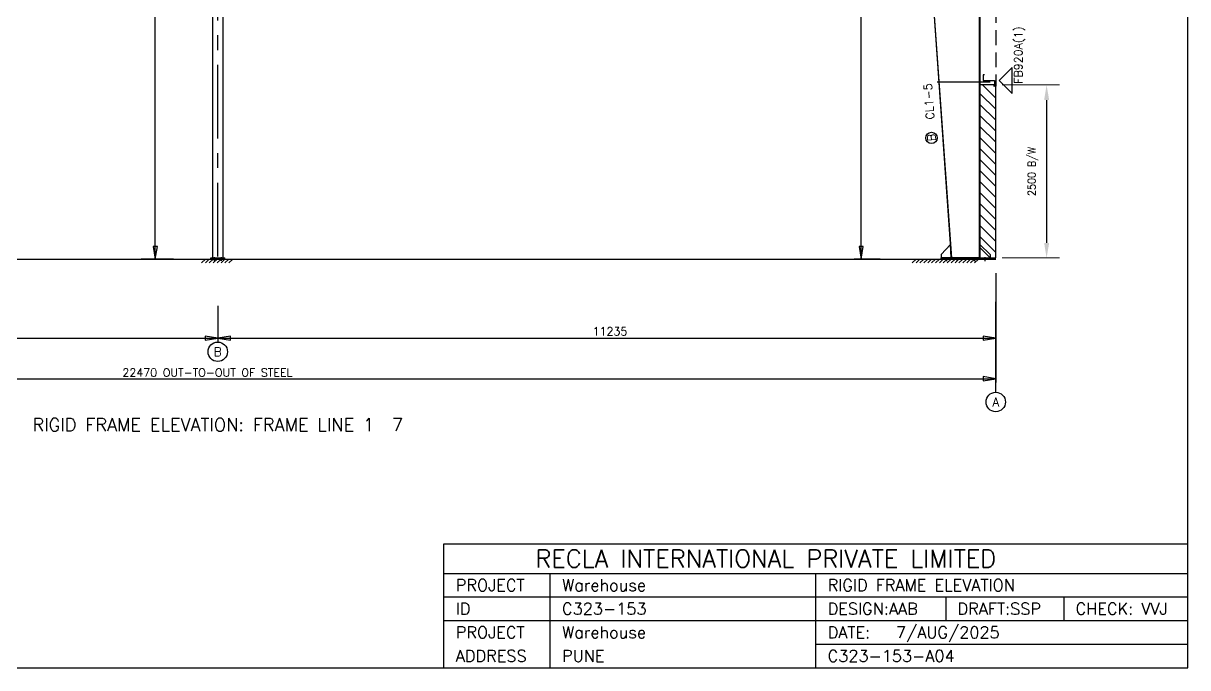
# Model space of a CAD drawing. Header units: millimetres. Extents: x 0 to 28190, y 0 to 19934.
# Drawn here: x 11374 to 28190, y 0 to 9314 of the extents above; entities that cross this region are included whole.
import ezdxf
from ezdxf.enums import TextEntityAlignment as Align

# ---------------------------------------------------------------- set-up
doc = ezdxf.new("R2010")
doc.units = ezdxf.units.MM
doc.header["$MEASUREMENT"] = 0
for name, pattern in [('CENTER', [1704.8, 1065.5, -213.1, 213.1, -213.1]), ('CONTIN', [0]), ('DASHED', [319.6, 213.1, -106.5])]:
    doc.linetypes.add(name, pattern=pattern)
doc.layers.get('0').update_dxf_attribs({"linetype": 'CONTIN'})
doc.layers.get('Defpoints').update_dxf_attribs({"linetype": 'CONTINUOUS'})
for name, color, linetype in [('1', 7, 'CONTIN'), ('10', 10, 'CONTIN'), ('11', 7, 'CONTIN'), ('12', 6, 'CONTIN'), ('13', 1, 'CONTIN'), ('14', 7, 'CONTIN'), ('15', 7, 'CONTIN'), ('2', 6, 'CONTIN'), ('22', 7, 'CONTIN'), ('3', 7, 'CONTIN'), ('4', 7, 'CENTER'), ('5', 5, 'DASHED')]:
    doc.layers.add(name, color=color, linetype=linetype)
doc.styles.add('S', font='SIMPLEX.shx', dxfattribs={"width": 0.9})
doc.styles.add('SIMPLEX', font='SIMPLEX')
doc.dimstyles.new('Copy of 1-200', dxfattribs={"dimscale": 125, "dimtxt": 2, "dimasz": 1.75, "dimexe": 1.5, "dimexo": 0.75, "dimgap": 0.9, "dimtad": 1, "dimdec": 0, "dimzin": 0, "dimdsep": 46, "dimtxsty": 'S', "dimcen": 0.09, "dimclrd": 6, "dimclre": 6, "dimclrt": 7, "dimadec": 0, "dimazin": 0, "dimtfac": 1, "dimtdec": 0, "dimtmove": 0, "dimatfit": 3, "dimfxl": 1, "dimtolj": 1, "dimtzin": 0, "dimlwd": -1, "dimlwe": 13, "dimarcsym": 0})

# ---------------------------------------------------------------- blocks, each defined once
blk = doc.blocks.new('ZCOL')
for p, q in [((10.2, 0), (0, 0)), ((0, 0), (0, -25.4)), ((10.2, -2.5), (10.2, 0)), ((-10.2, -25.4), (-10.2, -22.9)), ((0, -25.4), (-10.2, -25.4))]:
    blk.add_line(p, q)
blk = doc.blocks.new('MARKER')
for p, q in [((187.527664, 187.527664), (-187.52766, 187.527664)), ((-187.52766, 187.527664), (0, 0)), ((0, 0), (187.527664, 187.527664))]:
    blk.add_line(p, q)
blk = doc.blocks.new('ARROWF')
for p, q in [((0, 0), (-183, 30)), ((-183, 30), (-183, -30)), ((-183, -30), (0, 0))]:
    blk.add_line(p, q)
blk = doc.blocks.new('*D37')
at = {"color": 6, "linetype": 'Continuous', "lineweight": 13}
for p, q in [((25511, 8422), (26340, 8422)), ((25511, 5922), (26340, 5922))]:
    blk.add_line(p, q, dxfattribs=at)
at = {"color": 6, "linetype": 'Continuous'}
blk.add_line((26152, 8203), (26152, 6140), dxfattribs=at)
for points in [[(26189, 8203), (26116, 8203), (26152, 8422)], [(26116, 6140), (26189, 6140), (26152, 5922)]]:
    blk.add_solid(points, dxfattribs=at)
at = {"layer": 'Defpoints', "color": 0, "linetype": 'Continuous'}
for p in [(25418, 8422), (25418, 5922), (26152, 5922)]:
    blk.add_point(p, dxfattribs=at)
at = {"color": 7, "linetype": 'Continuous', "insert": (25954, 7172), "char_height": 112.5, "attachment_point": 5, "rotation": 90, "style": 'S'}
blk.add_mtext('\\A1;{2500 B/W}', dxfattribs=at)

msp = doc.modelspace()

# ---------------------------------------------------------------- hatches: boundary and pattern name
at = {"linetype": 'Continuous'}
h = msp.add_hatch(dxfattribs=at)
h.set_pattern_fill('ANSI31', color=1, scale=900, angle=180, style=0)
h.set_pattern_definition([(135, (31154.29, -212.05), (79.5495, 79.5495), [])])
h.paths.add_polyline_path([(25187.7, 8421.6), (25187.7, 5921.6), (25417.7, 5921.6), (25417.7, 8421.6)])

# ---------------------------------------------------------------- linework, layer by layer
for p, q in [((17449.3, 0), (17449.3, 1790)), ((17449.3, 1790), (28189.6, 1790)), ((28189.6, 0), (28189.6, 1790)), ((17449.3, 1363.8), (28189.6, 1363.8)), ((18983.7, 0), (18983.7, 1363.8)), ((22819.4, 0), (22819.4, 1363.8)), ((17449.3, 1022.9), (28189.6, 1022.9)), ((24694.7, 1022.9), (24694.7, 681.9)), ((26399.5, 1022.9), (26399.5, 681.9)), ((17449.3, 681.9), (28189.6, 681.9)), ((22819.4, 341), (28189.6, 341)), ((17449.3, 0), (28189.6, 0))]:
    msp.add_line(p, q)
msp.add_lwpolyline([(25417.7, 8421.6), (25187.7, 8421.6), (25187.7, 5921.6), (25417.7, 5921.6)], close=True, dxfattribs=at)
at = {"layer": '1'}
for p, q in [((14107.7, 14719.6), (14107.7, 5921.6)), ((14257.7, 14719.6), (14257.7, 5921.6)), ((25181.7, 5921.6), (25181.7, 13839.3)), ((25187.7, 13839.3), (25187.7, 5921.6)), ((24475.7, 10155.2), (24775.7, 5921.6)), ((24781.7, 5921.6), (24481.7, 10155.6)), ((24781.7, 5922.1), (24481.7, 10155.6)), ((25181.7, 5921.6), (25181.7, 10155.6)), ((25337.3, 8460.1), (24569.3, 8460.1)), ((24761.8, 6117.5), (24629.8, 5971.6)), ((24775.7, 5921.6), (24761.8, 6117.5)), ((25187.7, 5921.6), (25187.7, 6118.6)), ((25187.7, 6118.6), (25334.7, 5971.6)), ((14082.7, 5921.6), (14282.7, 5921.6)), ((14082.7, 5905.6), (14082.7, 5921.6)), ((14082.7, 5905.6), (14282.7, 5905.6)), ((14132.7, 5931), (14132.7, 5880.2)), ((14232.7, 5931), (14232.7, 5880.2)), ((14282.7, 5905.6), (14282.7, 5921.6)), ((24629.8, 5971.6), (24629.8, 5921.6)), ((24629.8, 5905.6), (24629.8, 5921.6)), ((24629.8, 5921.6), (25334.7, 5921.6)), ((24775.7, 5921.6), (24629.8, 5921.6)), ((25334.7, 5905.6), (24629.8, 5905.6)), ((24704.8, 5934.3), (24704.8, 5876.9)), ((24781.7, 5922.1), (24775.7, 5921.6)), ((25181.7, 5921.6), (24781.7, 5921.6)), ((24854.8, 5934.3), (24854.8, 5876.9)), ((25109.7, 5934.3), (25109.7, 5876.9)), ((25181.7, 5921.6), (25187.7, 5921.6)), ((25187.7, 5921.6), (25334.7, 5921.6)), ((25259.7, 5934.3), (25259.7, 5876.9)), ((25334.7, 5971.6), (25334.7, 5921.6)), ((25334.7, 5905.6), (25334.7, 5921.6))]:
    msp.add_line(p, q, dxfattribs=at)
at = {"layer": '12'}
for p, q in [((13544.4, 5905.6), (13075.6, 5905.6)), ((23746.6, 5905.6), (23371.6, 5905.6)), ((25417.7, 5701.1), (25417.7, 5232.2)), ((25417.7, 5701.1), (25417.7, 4707.2)), ((25417.7, 5583.9), (25417.7, 4121.1)), ((14182.7, 5232.2), (14182.7, 4707.2)), ((25417.7, 3980.5), (25417.7, 5288.5))]:
    msp.add_line(p, q, dxfattribs=at)
at = {"layer": '13'}
for centre in [(14182.7, 4566.5), (25417.7, 3839.8)]:
    msp.add_circle(centre, 140.6, dxfattribs=at)
at = {"layer": '2'}
for p, q in [((13280.2, 5905.6), (13280.2, 14735.6)), ((23473.8, 5905.6), (23473.8, 13866.3)), ((2947.7, 5905.6), (25417.7, 5905.6)), ((13948.3, 5905.6), (14417.1, 5905.6)), ((13948.3, 5849.4), (14004.5, 5905.6)), ((14004.5, 5849.4), (14060.8, 5905.6)), ((14060.8, 5849.4), (14117, 5905.6)), ((14117, 5849.4), (14173.3, 5905.6)), ((14173.3, 5849.4), (14229.6, 5905.6)), ((14229.6, 5849.4), (14285.8, 5905.6)), ((14285.8, 5849.4), (14342.1, 5905.6)), ((14342.1, 5849.4), (14398.3, 5905.6)), ((24210.4, 5905.6), (25187.7, 5905.6)), ((24210.4, 5849.4), (24266.6, 5905.6)), ((24266.6, 5849.4), (24322.9, 5905.6)), ((24322.9, 5849.4), (24379.1, 5905.6)), ((24379.1, 5849.4), (24435.4, 5905.6)), ((24435.4, 5849.4), (24491.7, 5905.6)), ((24491.7, 5849.4), (24547.9, 5905.6)), ((24547.9, 5849.4), (24604.2, 5905.6)), ((24604.2, 5849.4), (24660.4, 5905.6)), ((24660.4, 5849.4), (24716.7, 5905.6)), ((24716.7, 5849.4), (24773, 5905.6)), ((24773, 5849.4), (24829.2, 5905.6)), ((24829.2, 5849.4), (24885.5, 5905.6)), ((24885.5, 5849.4), (24941.7, 5905.6)), ((24941.7, 5849.4), (24998, 5905.6)), ((24998, 5849.4), (25054.3, 5905.6)), ((25054.3, 5849.4), (25110.5, 5905.6)), ((25110.5, 5849.4), (25166.8, 5905.6)), ((2947.7, 4763.4), (14182.7, 4763.4)), ((14182.7, 4763.4), (25417.7, 4763.4)), ((2947.7, 4177.4), (25417.7, 4177.4))]:
    msp.add_line(p, q, dxfattribs=at)
at = {"layer": '22'}
for p, q in [((28189.6, 0), (28189.6, 19934)), ((0, 0), (28189.6, 0))]:
    msp.add_line(p, q, dxfattribs=at)
at = {"layer": '3'}
msp.add_circle((24489.9, 7656.3), 82, dxfattribs=at)
at = {"layer": '4'}
msp.add_line((14182.7, 5943.7), (14182.7, 14631.5), dxfattribs=at)
at = {"layer": '5'}
msp.add_line((25417.7, 14325.6), (25417.7, 8405.6), dxfattribs=at)

# ---------------------------------------------------------------- block references
at = {"layer": '10', "xscale": -7.999999999999999, "yscale": -6.374015799999997, "zscale": -6.374015799999997, "rotation": 270.000015}
msp.add_blockref('ZCOL', (25236.7, 8485.6), dxfattribs=at)
at = {"layer": '2'}
for p, rotation in [((13280.2, 5905.6), 270), ((23473.8, 5905.6), 270), ((14182.7, 4763.4), 180)]:
    msp.add_blockref('ARROWF', p, dxfattribs=dict(at, rotation=rotation))
for p in [(14182.7, 4763.4), (25417.7, 4763.4), (25417.7, 4177.4)]:
    msp.add_blockref('ARROWF', p, dxfattribs=at)
at = {"layer": '3', "rotation": 270.000015}
msp.add_blockref('MARKER', (25468.8, 8485.6), dxfattribs=at)

# ---------------------------------------------------------------- texts
at = {"layer": '11', "style": 'SIMPLEX'}
for s, height, p in [('11235', 117.2, (19595.1, 4802.5)), ('22470 OUT-TO-OUT OF STEEL', 117.205, (12805.5, 4206.7))]:
    msp.add_text(s, height=height, dxfattribs=at).set_placement(p)
at = {"layer": '13', "style": 'SIMPLEX'}
for s, p in [('B', (14182.7, 4566.5)), ('A', (25417.7, 3839.8))]:
    msp.add_text(s, height=126.6, dxfattribs=at).set_placement(p, align=Align.MIDDLE_CENTER)
at = {"layer": '14', "style": 'SIMPLEX'}
for s, height, p in [('RECLA INTERNATIONAL PRIVATE LIMITED', 255.72, (18770.6, 1449.1)), ('PROJECT', 170.48, (17619.8, 1108.1)), ('Warehouse', 170.48, (19154.1, 1108.1)), ('RIGID FRAME ELEVATION', 170.48, (22989.9, 1108.1)), ('ID', 170.48, (17619.8, 767.2)), ('C323-153', 170.48, (19154.1, 767.2)), ('DESIGN:AAB', 170.48, (22989.9, 767.2)), ('DRAFT:SSP', 170.48, (24865.2, 767.2)), ('CHECK: VVJ', 170.48, (26570, 767.2)), ('PROJECT', 170.48, (17619.8, 426.2)), ('Warehouse', 170.48, (19154.1, 426.2)), ('DATE:', 170.48, (22989.9, 426.2)), (' 7/AUG/2025', 170.48, (23859.4, 426.2)), ('ADDRESS', 170.48, (17619.8, 85.2)), ('PUNE', 170.48, (19154.1, 85.2)), ('C323-153-A04', 170.48, (22989.9, 85.2))]:
    msp.add_text(s, height=height, dxfattribs=at).set_placement(p)
at = {"layer": '15', "style": 'SIMPLEX'}
msp.add_text('RIGID FRAME ELEVATION: FRAME LINE 1  7', height=187.528, dxfattribs=at).set_placement((14182.7, 3417.9), align=Align.CENTER)
at = {"layer": '3', "style": 'SIMPLEX'}
for s, rotation, p in [('FB920A(1)', 90.00002, (25801.7, 8439.1)), (' CL1-5', 94.03754, (24535.2, 7847.5)), ('B', 94.03754, (24551.7, 7613.7))]:
    msp.add_text(s, height=117.2, rotation=rotation, dxfattribs=at).set_placement(p)

# ---------------------------------------------------------------- dimensions: what is measured, and where the dimension line sits
at = {"linetype": 'Continuous'}
dim = msp.add_linear_dim(base=(26152.4, 5921.6), p1=(25417.7, 8421.6), p2=(25417.7, 5921.6), angle=90, text='{<> B/W}', dimstyle='Copy of 1-200', override={"dimtxt": 0.9, "dimtxsty": 'S'}, dxfattribs=at)
dim.commit()
dim.dimension.update_dxf_attribs({"geometry": '*D37', "text_midpoint": (25954.2, 7171.6)})

doc.saveas('drawing.dxf')
